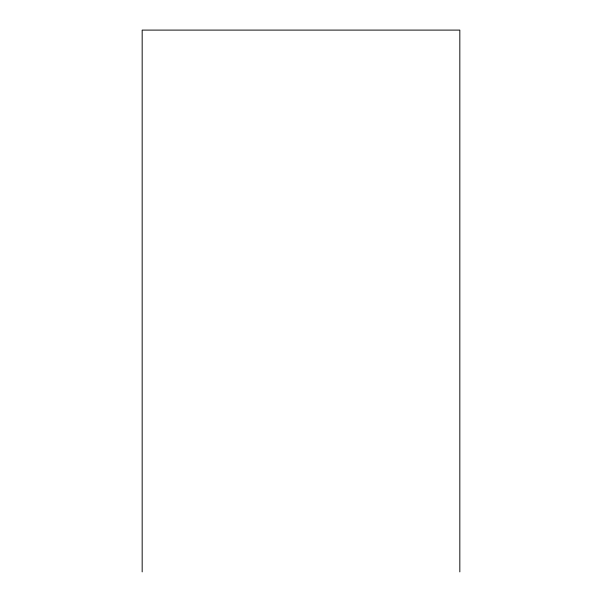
<?xml version="1.0" encoding="UTF-8"?>
<svg xmlns="http://www.w3.org/2000/svg" width="602" height="602" viewBox="0 0 602 602"><rect width="100%" height="100%" fill="white"/><g stroke="black" fill="none" stroke-linecap="round" stroke-linejoin="round"><path stroke-width="0.9" d="M459.83 571.9L459.83 30.1L142.17 30.1L142.17 571.9"/></g></svg>
